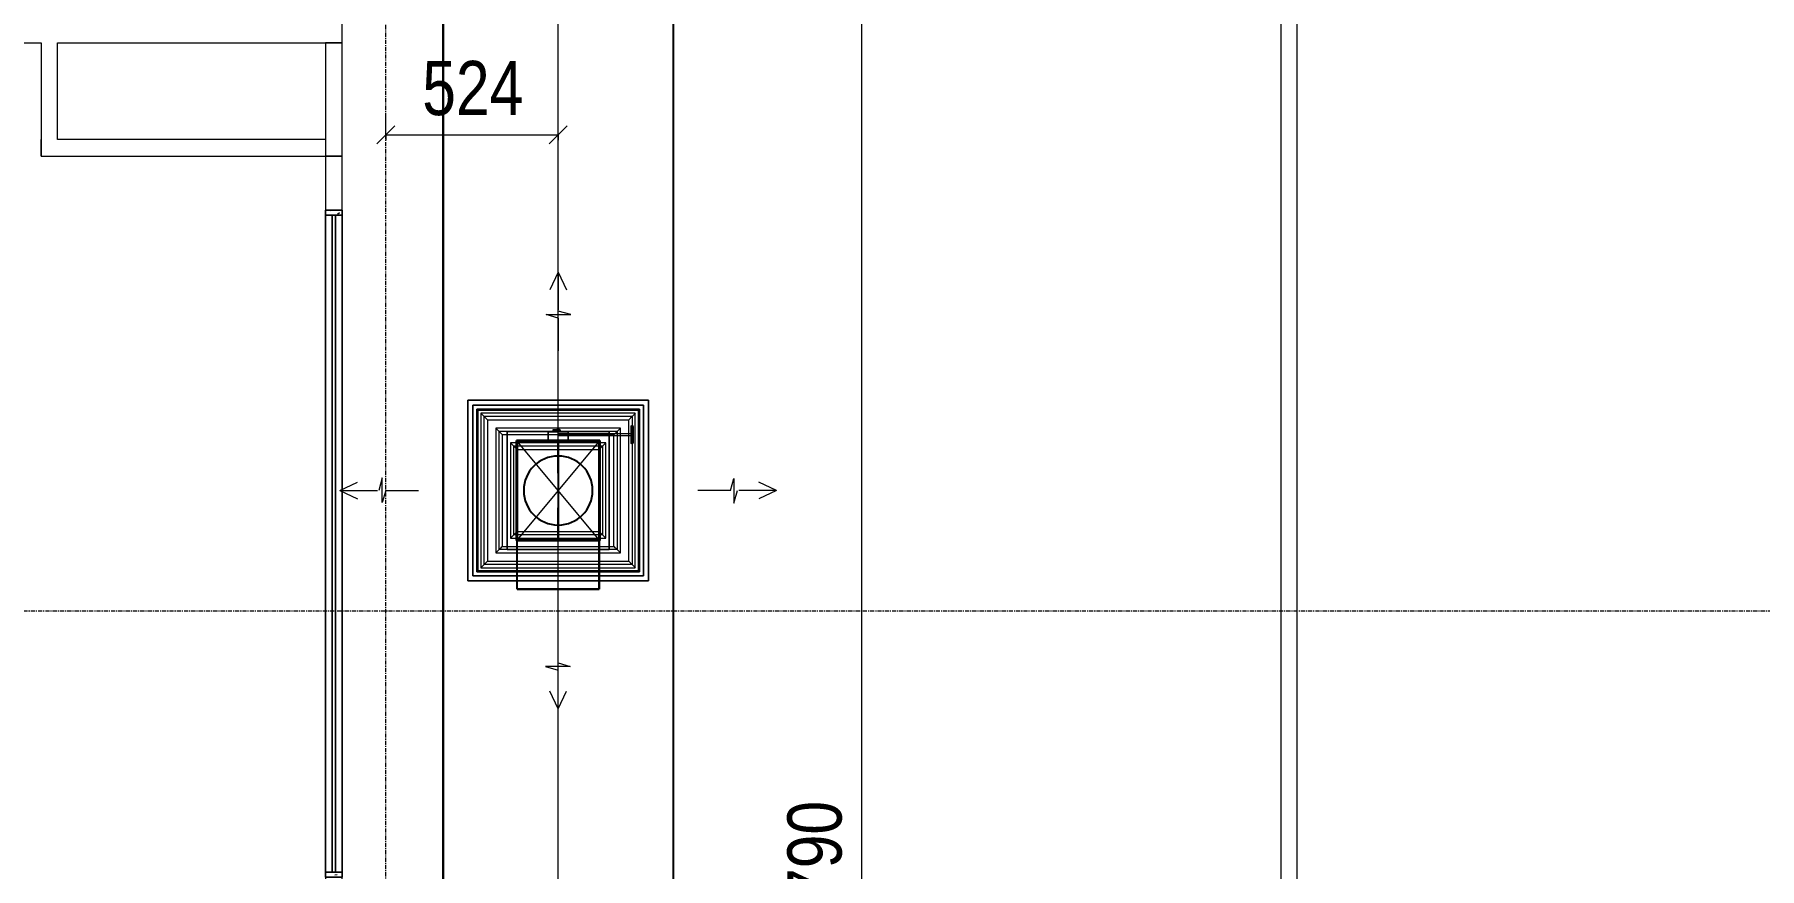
# Model space of a CAD drawing. Header units: millimetres. Extents: x -21807 to 22087, y 36760 to 60640.
# Drawn here: x 2131 to 7384, y 50653 to 53192 of the extents above; entities that cross this region are included whole.
import ezdxf

# ---------------------------------------------------------------- set-up
doc = ezdxf.new("R2010")
doc.units = ezdxf.units.MM
doc.linetypes.add('Grid Line', pattern=[22.225, 12.7, -3.175, 3.175, -3.175])
for name, color, linetype, lineweight in [('A-ANNO-DIMS', 7, 'Continuous', 9), ('A-ANNO-DIMS-110', 7, 'Continuous', 9), ('A-GENM', 7, 'Continuous', 5), ('A-WALL', 7, 'Continuous', 9), ('M-HVAC-CDFF', 7, 'Continuous', 5), ('M-HVAC-DUCT', 7, 'Continuous', 25), ('M-HVAC-DUCT-CNTR', 7, 'Continuous', 5), ('S-GRID', 7, 'Continuous', 9)]:
    doc.layers.add(name, color=color, linetype=linetype, lineweight=lineweight)
doc.layers.add('A-GLAZ', color=7, linetype='Continuous', lineweight=9, true_color=0x00007f)
doc.layers.add('M-HVAC-DUCT-ANNO', color=7, linetype='Continuous', lineweight=5, true_color=0x007f00)
doc.styles.add('Arial_3', font='arial.ttf', dxfattribs={"width": 0.8, "height": 165})
doc.dimstyles.new('AK_DIM_2_0_Arial_đỏ', dxfattribs={"dimscale": 304.8, "dimtxt": 168.342801, "dimasz": 0.180446, "dimexe": 0.180446, "dimexo": 0.180446, "dimgap": 0.036089, "dimtad": 1, "dimdec": 0, "dimzin": 0, "dimdsep": 46, "dimtxsty": 'Arial_3', "dimblk1": 'OBLIQUE', "dimblk2": 'OBLIQUE', "dimsah": 1, "dimcen": 0.09, "dimadec": 0, "dimazin": 0, "dimtfac": 1, "dimtdec": 4, "dimtix": 1, "dimtmove": 0, "dimatfit": 3, "dimfxl": 1, "dimtvp": 1, "dimtolj": 1, "dimtzin": 0, "dimarcsym": 2})

# ---------------------------------------------------------------- blocks, each defined once
blk = doc.blocks.new('AK_OViewTuongPanel - 2000x1200-V8-MẶT BẰNG HỆ THỐNG GIÓ CẤP AHU')
at = {"layer": 'A-GLAZ', "true_color": 0xaaaaaa}
h = blk.add_hatch(dxfattribs=at)
h.set_pattern_fill('FP_4', color=253, style=0, pattern_type=2)
h.set_pattern_definition([(127.5, (51641.94, -1242.8), (-107.6708, -3.52028), [7.376, -77.561, 7.376, -87.62, -90.805]), (127.5, (51641.94, -1242.8), (-107.6708, -3.52028), [-179.934, 7.376, -83.429]), (97.5, (51641.94, -1242.8), (-157.70153, 98.89488), [7.376, -38.445, 7.376, -69.179, -29.337]), (97.5, (51641.94, -1242.8), (-157.70153, 98.89488), [-122.377, 7.376, -21.961]), (57.5, (51641.94, -1311.53), (-0.31631, 174.01878), [7.376, -20.564, 7.376, -93.208, -131.318]), (57.5, (51641.94, -1311.53), (-0.31631, 174.01878), [-128.524, 7.376, -123.942]), (47.5, (51641.94, -1311.53), (-49.0445, 167.9829), [7.376, -6.594, 7.376, -58.562, -75.438]), (47.5, (51641.94, -1311.53), (-49.0445, 167.9829), [-79.908, 7.376, -68.062])])
h.paths.add_polyline_path([(1015, -25), (1015, 25), (1000, 25), (1000, -25)])
h.paths.add_polyline_path([(-1000, -25), (-1000, 25), (-1015, 25), (-1015, -25)])
at = {"layer": 'A-GLAZ', "color": 9, "lineweight": 13, "true_color": 0xaaaad4}
for p, q in [((-1015, 25), (-1015, -25)), ((-1000, 25), (-1015, 25)), ((-1015, -25), (-1015, 25)), ((-1015, 25), (1015, 25)), ((-1000, -25), (-1000, 25)), ((1000, 25), (-1000, 25)), ((-1000, 25), (-1000, -25)), ((1000, 5), (-1000, 5)), ((-1000, 5), (-1000, -5)), ((-1000, -5), (-1000, 5)), ((-1000, 5), (1000, 5)), ((1015, 25), (1000, 25)), ((1000, 25), (1000, -25)), ((1000, -25), (1000, 25)), ((1000, -5), (1000, 5)), ((1000, 5), (1000, -5)), ((1015, -25), (1015, 25)), ((1015, 25), (1015, -25)), ((-1015, -25), (-1000, -25)), ((1015, -25), (-1015, -25)), ((-1000, -5), (1000, -5)), ((1000, -5), (-1000, -5)), ((-1000, -25), (1000, -25)), ((1000, -25), (1015, -25))]:
    blk.add_line(p, q, dxfattribs=at)
blk = doc.blocks.new('AK-SGS-M3-A_rvt-1-MẶT BẰNG HỆ THỐNG GIÓ CẤP AHU')
at = {"layer": 'A-WALL', "color": 253, "lineweight": 13, "true_color": 0xaaaaaa}
for p, q in [((3067.8, 46051.9), (3067.8, 58116.9)), ((5976.4, 49826.9), (5976.4, 55591.9)), ((5976.4, 49826.9), (5976.4, 55591.9)), ((5926.4, 55541.9), (5926.4, 45066.9)), ((5926.4, 55541.9), (5926.4, 45066.9)), ((3067.8, 52656.9), (3067.8, 53464.4)), ((-3783.6, 53166.9), (2151.4, 53166.9)), ((2111.4, 53166.9), (2151.4, 53166.9)), ((2151.4, 53166.9), (2151.4, 52871.9)), ((2151.4, 53166.9), (2151.4, 52871.9)), ((2201.4, 53166.9), (3017.8, 53166.9)), ((2201.4, 53166.9), (3017.8, 53166.9)), ((2201.4, 52871.9), (2201.4, 53166.9)), ((2201.4, 52871.9), (2201.4, 53166.9)), ((3017.8, 53166.9), (3017.8, 52656.9)), ((3017.8, 53166.9), (3017.8, 49796.3)), ((3017.8, 53166.9), (3017.8, 52871.9)), ((3067.8, 53166.9), (3017.8, 53166.9)), ((3017.8, 53166.9), (3017.8, 52871.9)), ((3017.8, 53166.9), (3067.8, 53166.9)), ((3067.8, 52821.9), (3067.8, 53166.9)), ((3067.8, 52821.9), (3067.8, 53166.9)), ((2151.4, 52871.9), (2151.4, 52821.9)), ((2151.4, 52821.9), (2151.4, 52871.9)), ((3017.8, 52871.9), (2201.4, 52871.9)), ((3017.8, 52871.9), (2201.4, 52871.9)), ((2151.4, 52821.9), (3017.8, 52821.9)), ((2151.4, 52821.9), (3017.8, 52821.9)), ((3017.8, 52821.9), (3067.8, 52821.9)), ((3067.8, 52821.9), (3017.8, 52821.9)), ((3017.8, 52656.9), (3067.8, 52656.9)), ((3017.8, 50626.9), (3017.8, 52656.9)), ((3017.8, 52656.9), (3067.8, 52656.9)), ((3067.8, 52656.9), (3067.8, 50626.9))]:
    blk.add_line(p, q, dxfattribs=at)
at = {"layer": 'A-GLAZ', "color": 9, "lineweight": 13, "true_color": 0xaaaad4, "rotation": 269.9999999999999}
blk.add_blockref('AK_OViewTuongPanel - 2000x1200-V8-MẶT BẰNG HỆ THỐNG GIÓ CẤP AHU', (3042.8, 51641.9), dxfattribs=at)
blk = doc.blocks.new('01_DSC_SAD_Asli_1 ROD Connector_Horizontal_ - CẤP S2-2171356-MẶT BẰNG HỆ THỐNG GIÓ CẤP AHU')
at = {"layer": 'A-GENM', "color": 5, "true_color": 0x0000ff}
for p, q in [((0, 665), (-25.4, 610.6)), ((0, 665), (25.4, 610.6)), ((0, 665), (0, 550)), ((-36.1, 535.4), (38.7, 535.4)), ((0, 525), (-36.1, 535.4)), ((38.7, 535.4), (0, 546.4)), ((0, 525), (0, 425)), ((-665, 0), (-610.6, 25.4)), ((-535.4, 38.7), (-546.4, 0)), ((-535.4, -36.1), (-535.4, 38.7)), ((525, 0), (535.4, 36.1)), ((535.4, 36.1), (535.4, -38.7)), ((665, 0), (610.6, 25.4)), ((-665, 0), (-610.6, -25.4)), ((-665, 0), (-550, 0)), ((-525, 0), (-535.4, -36.1)), ((-525, 0), (-425, 0)), ((525, 0), (425, 0)), ((535.4, -38.7), (546.4, 0)), ((665, 0), (550, 0)), ((665, 0), (610.6, -25.4)), ((0, -525), (0, -425)), ((0, -525), (36.1, -535.4)), ((-38.7, -535.4), (0, -546.4)), ((36.1, -535.4), (-38.7, -535.4)), ((0, -665), (0, -550)), ((0, -665), (-25.4, -610.6)), ((0, -665), (25.4, -610.6))]:
    blk.add_line(p, q, dxfattribs=at)
at = {"layer": 'M-HVAC-CDFF', "color": 5, "true_color": 0x0000ff}
for p, q in [((275, 275), (-275, 275)), ((-275, 275), (-275, -275)), ((-275, -275), (-275, 275)), ((-275, 275), (275, 275)), ((275, -275), (275, 275)), ((275, 275), (275, -275)), ((260, 260), (-260, 260)), ((-260, 260), (-260, -260)), ((-260, -260), (-260, 260)), ((-260, 260), (260, 260)), ((248, 248), (-248, 248)), ((-248, 248), (-248, -248)), ((-248, -248), (-248, 248)), ((-248, 248), (248, 248)), ((-245, -245), (-245, 245)), ((-245, 245), (245, 245)), ((245, 245), (-245, 245)), ((-245, 245), (-245, -245)), ((-245, -245), (-245, 245)), ((-245, 245), (245, 245)), ((245, 245), (-245, 245)), ((-245, 245), (-245, -245)), ((-235, 235), (-235, -235)), ((235, 235), (-235, 235)), ((-225, -225), (-225, 225)), ((-225, -225), (-225, 225)), ((225, 225), (-225, 225)), ((225, 225), (-225, 225)), ((-215, 215), (-215, -215)), ((-215, 215), (215, 215)), ((215, -215), (215, 215)), ((225, 225), (225, -225)), ((225, 225), (225, -225)), ((235, -235), (235, 235)), ((245, 245), (245, -245)), ((245, -245), (245, 245)), ((245, 245), (245, -245)), ((245, -245), (245, 245)), ((248, -248), (248, 248)), ((248, 248), (248, -248)), ((260, -260), (260, 260)), ((260, 260), (260, -260)), ((-190, 190), (-190, -190)), ((190, 190), (-190, 190)), ((-180, -180), (-180, 180)), ((-180, -180), (-180, 180)), ((180, 180), (-180, 180)), ((180, 180), (-180, 180)), ((-170, 170), (-170, -170)), ((-170, 170), (170, 170)), ((170, -170), (170, 170)), ((180, 180), (180, -180)), ((180, 180), (180, -180)), ((190, -190), (190, 190)), ((-145, 145), (-145, -145)), ((145, 145), (-145, 145)), ((-135, -135), (-135, 135)), ((-135, -135), (-135, 135)), ((135, 135), (-135, 135)), ((135, 135), (-135, 135)), ((-125, 125), (-125, -125)), ((-125, 125), (125, 125)), ((125, -125), (125, 125)), ((135, 135), (135, -135)), ((135, 135), (135, -135)), ((145, -145), (145, 145)), ((-145, -145), (145, -145)), ((135, -135), (-135, -135)), ((135, -135), (-135, -135)), ((-125, -125), (125, -125)), ((-190, -190), (190, -190)), ((180, -180), (-180, -180)), ((180, -180), (-180, -180)), ((-170, -170), (170, -170)), ((-260, -260), (260, -260)), ((260, -260), (-260, -260)), ((-248, -248), (248, -248)), ((248, -248), (-248, -248)), ((245, -245), (-245, -245)), ((-245, -245), (245, -245)), ((245, -245), (-245, -245)), ((-245, -245), (245, -245)), ((-235, -235), (235, -235)), ((225, -225), (-225, -225)), ((225, -225), (-225, -225)), ((-215, -215), (215, -215)), ((-275, -275), (275, -275)), ((275, -275), (-275, -275))]:
    blk.add_line(p, q, dxfattribs=at)
for points in [[(-225, 225), (-226.2, 226.2), (-229.1, 229.1), (-232.9, 232.9), (-235, 235)], [(-225, 225), (-222.7, 222.7), (-218.7, 218.7), (-216, 216), (-215, 215)], [(215, 215), (216, 216), (218.7, 218.7), (222.7, 222.7), (225, 225)], [(235, 235), (232.9, 232.9), (229.1, 229.1), (226.2, 226.2), (225, 225)], [(-180, 180), (-181.2, 181.2), (-184.1, 184.1), (-187.9, 187.9), (-190, 190)], [(-180, 180), (-177.7, 177.7), (-173.7, 173.7), (-171, 171), (-170, 170)], [(170, 170), (171, 171), (173.7, 173.7), (177.7, 177.7), (180, 180)], [(190, 190), (187.9, 187.9), (184.1, 184.1), (181.2, 181.2), (180, 180)], [(-135, 135), (-136.2, 136.2), (-139.1, 139.1), (-142.9, 142.9), (-145, 145)], [(-135, 135), (-132.7, 132.7), (-128.7, 128.7), (-126, 126), (-125, 125)], [(125, 125), (126, 126), (128.7, 128.7), (132.7, 132.7), (135, 135)], [(145, 145), (142.9, 142.9), (139.1, 139.1), (136.2, 136.2), (135, 135)], [(-135, -135), (-136.2, -136.2), (-139.1, -139.1), (-142.9, -142.9), (-145, -145)], [(-135, -135), (-132.7, -132.7), (-128.7, -128.7), (-126, -126), (-125, -125)], [(135, -135), (132.7, -132.7), (128.7, -128.7), (126, -126), (125, -125)], [(135, -135), (136.2, -136.2), (139.1, -139.1), (142.9, -142.9), (145, -145)], [(-180, -180), (-181.2, -181.2), (-184.1, -184.1), (-187.9, -187.9), (-190, -190)], [(-180, -180), (-177.7, -177.7), (-173.7, -173.7), (-171, -171), (-170, -170)], [(180, -180), (177.7, -177.7), (173.7, -173.7), (171, -171), (170, -170)], [(180, -180), (181.2, -181.2), (184.1, -184.1), (187.9, -187.9), (190, -190)], [(-225, -225), (-226.2, -226.2), (-229.1, -229.1), (-232.9, -232.9), (-235, -235)], [(-225, -225), (-222.7, -222.7), (-218.7, -218.7), (-216, -216), (-215, -215)], [(225, -225), (222.7, -222.7), (218.7, -218.7), (216, -216), (215, -215)], [(225, -225), (226.2, -226.2), (229.1, -229.1), (232.9, -232.9), (235, -235)]]:
    blk.add_open_spline(points, degree=3, dxfattribs=at)
blk = doc.blocks.new('ConThu_VuongTron_NepC1 - Standard-2376260-MẶT BẰNG HỆ THỐNG GIÓ CẤP AHU')
at = {"layer": 'M-HVAC-DUCT', "color": 5, "true_color": 0x0000ff}
for p, q in [((3600.9, 48953.9), (3600.9, 48653.9)), ((3850.9, 48953.9), (3600.9, 48953.9)), ((3600.9, 48653.9), (3600.9, 48953.9)), ((3600.9, 48953.9), (3850.9, 48953.9)), ((3850.9, 48953.9), (3600.9, 48953.9)), ((3600.9, 48953.9), (3600.9, 48653.9)), ((3725.9, 48953.9), (3725.9, 48803.9)), ((3725.9, 48856.4), (3725.9, 48953.9)), ((3850.9, 48653.9), (3850.9, 48953.9)), ((3850.9, 48953.9), (3850.9, 48653.9)), ((3850.9, 48653.9), (3850.9, 48953.9)), ((3725.9, 48803.9), (3725.9, 48653.9)), ((3725.9, 48653.9), (3725.9, 48751.4)), ((3600.9, 48653.9), (3850.9, 48653.9)), ((3850.9, 48653.9), (3600.9, 48653.9)), ((3600.9, 48653.9), (3850.9, 48653.9))]:
    blk.add_line(p, q, dxfattribs=at)
for start, end in [(90, 180), (90, 180), (90, 180), (0, 90), (0, 90), (0, 90), (180, 270), (180, 270), (180, 270), (270, 0), (270, 0), (270, 360)]:
    blk.add_arc((3725.9, 48803.9), 105, start, end, dxfattribs=at)
blk = doc.blocks.new('ChanRe_ChuNhat_NepC1 - Standard-2376243-MẶT BẰNG HỆ THỐNG GIÓ CẤP AHU')
at = {"layer": 'M-HVAC-DUCT', "color": 5, "true_color": 0x0000ff}
for p, q in [((-18080.6, 50352.4), (-18080.6, 50656.4)), ((-18080.6, 50656.4), (-17826.6, 50656.4)), ((-17826.6, 50656.4), (-18080.6, 50656.4)), ((-18080.6, 50656.4), (-18080.6, 50352.4)), ((-18080.6, 50352.4), (-18080.6, 50656.4)), ((-18080.6, 50656.4), (-17826.6, 50656.4)), ((-17826.6, 50656.4), (-18080.6, 50656.4)), ((-18080.6, 50656.4), (-18080.6, 50352.4)), ((-18078.6, 50354.4), (-18078.6, 50654.4)), ((-18078.6, 50654.4), (-17828.6, 50654.4)), ((-18078.6, 50654.4), (-17828.6, 50654.4)), ((-18078.6, 50204.4), (-18078.6, 50654.4)), ((-17828.6, 50654.4), (-18078.6, 50654.4)), ((-18078.6, 50654.4), (-18078.6, 50354.4)), ((-18078.6, 50354.4), (-18078.6, 50654.4)), ((-18078.6, 50654.4), (-17828.6, 50654.4)), ((-17828.6, 50654.4), (-18078.6, 50654.4)), ((-18078.6, 50654.4), (-18078.6, 50354.4)), ((-18078.6, 50354.4), (-18078.6, 50654.4)), ((-18078.6, 50654.4), (-17828.6, 50654.4)), ((-17828.6, 50654.4), (-17828.6, 50354.4)), ((-17828.6, 50654.4), (-17828.6, 50204.4)), ((-17828.6, 50354.4), (-17828.6, 50654.4)), ((-17828.6, 50654.4), (-17828.6, 50354.4)), ((-17828.6, 50354.4), (-17828.6, 50654.4)), ((-17828.6, 50654.4), (-17828.6, 50354.4)), ((-17826.6, 50656.4), (-17826.6, 50352.4)), ((-17826.6, 50352.4), (-17826.6, 50656.4)), ((-17826.6, 50656.4), (-17826.6, 50352.4)), ((-17826.6, 50352.4), (-17826.6, 50656.4)), ((-17826.6, 50352.4), (-18080.6, 50352.4)), ((-18080.6, 50352.4), (-17826.6, 50352.4)), ((-17826.6, 50352.4), (-18080.6, 50352.4)), ((-18080.6, 50352.4), (-17826.6, 50352.4)), ((-17828.6, 50354.4), (-18078.6, 50354.4)), ((-18078.6, 50204.4), (-18078.6, 50354.4)), ((-18078.6, 50354.4), (-17828.6, 50354.4)), ((-17828.6, 50354.4), (-18078.6, 50354.4)), ((-18078.6, 50354.4), (-17828.6, 50354.4)), ((-17828.6, 50354.4), (-18078.6, 50354.4)), ((-17828.6, 50204.4), (-17828.6, 50354.4)), ((-17828.6, 50204.4), (-18078.6, 50204.4)), ((-18078.6, 50204.4), (-17828.6, 50204.4))]:
    blk.add_line(p, q, dxfattribs=at)
blk = doc.blocks.new('VanGio_ChuNhat_TrucVit - VCD-2432309-MẶT BẰNG HỆ THỐNG GIÓ CẤP AHU')
at = {"layer": 'M-HVAC-DUCT', "color": 5, "lineweight": 5, "true_color": 0x0000ff}
for p, q in [((3722.9, 54993.9), (3722.9, 54983.9)), ((3725.9, 54993.9), (3722.9, 54993.9)), ((3728.9, 54993.9), (3725.9, 54993.9)), ((3728.9, 54983.9), (3728.9, 54993.9)), ((3951.9, 54998), (3949.9, 54998)), ((3949.9, 54998), (3949.9, 54973.9)), ((3951.9, 54973.9), (3951.9, 54998)), ((3570.9, 54623.9), (3570.9, 54983.9)), ((3570.9, 54983.9), (3880.9, 54983.9)), ((3880.9, 54983.9), (3570.9, 54983.9)), ((3570.9, 54983.9), (3570.9, 54623.9)), ((3880.9, 54983.9), (3570.9, 54983.9)), ((3570.9, 54983.9), (3570.9, 54623.9)), ((3570.9, 54623.9), (3570.9, 54983.9)), ((3570.9, 54983.9), (3880.9, 54983.9)), ((3851.9, 54954.9), (3599.9, 54954.9)), ((3599.9, 54954.9), (3599.9, 54652.9)), ((3599.9, 54652.9), (3599.9, 54954.9)), ((3599.9, 54954.9), (3851.9, 54954.9)), ((3600.9, 54653.9), (3600.9, 54953.9)), ((3600.9, 54953.9), (3850.9, 54953.9)), ((3850.9, 54953.9), (3600.9, 54953.9)), ((3600.9, 54953.9), (3600.9, 54653.9)), ((3850.9, 54953.9), (3600.9, 54953.9)), ((3600.9, 54953.9), (3600.9, 54653.9)), ((3600.9, 54653.9), (3600.9, 54953.9)), ((3600.9, 54953.9), (3850.9, 54953.9)), ((3600.9, 54653.9), (3600.9, 54953.9)), ((3600.9, 54953.9), (3850.9, 54953.9)), ((3850.9, 54953.9), (3600.9, 54953.9)), ((3600.9, 54953.9), (3600.9, 54653.9)), ((3695.9, 54954.9), (3695.9, 54983.9)), ((3695.9, 54983.9), (3695.9, 54954.9)), ((3695.9, 54983.9), (3755.9, 54983.9)), ((3695.9, 54983.9), (3755.9, 54983.9)), ((3695.9, 54955.9), (3695.9, 54982.9)), ((3695.9, 54982.9), (3695.9, 54955.9)), ((3695.9, 54982.9), (3755.9, 54982.9)), ((3695.9, 54982.9), (3755.9, 54982.9)), ((3755.9, 54955.9), (3695.9, 54955.9)), ((3695.9, 54955.9), (3755.9, 54955.9)), ((3755.9, 54954.9), (3695.9, 54954.9)), ((3695.9, 54954.9), (3755.9, 54954.9)), ((3710.1, 54988.9), (3710.1, 54983.9)), ((3731.7, 54988.9), (3710.1, 54988.9)), ((3710.1, 54983.9), (3731.7, 54983.9)), ((3712.5, 54988.9), (3712.5, 54983.9)), ((3713.5, 54988.9), (3713.5, 54983.9)), ((3716.4, 54988.9), (3716.4, 54983.9)), ((3716.4, 54988.9), (3731.7, 54988.9)), ((3731.7, 54983.9), (3716.4, 54983.9)), ((3722.9, 54983.9), (3725.9, 54983.9)), ((3725.9, 54983.9), (3728.9, 54983.9)), ((3950.9, 54976.9), (3725.9, 54976.9)), ((3725.9, 54976.9), (3725.9, 54973.9)), ((3725.9, 54973.9), (3725.9, 54970.9)), ((3725.9, 54970.9), (3950.9, 54970.9)), ((3729.8, 54988.9), (3729.8, 54983.9)), ((3729.8, 54988.9), (3729.8, 54983.9)), ((3730.4, 54983.9), (3730.4, 54988.9)), ((3730.4, 54988.9), (3730.4, 54983.9)), ((3731.7, 54983.9), (3731.7, 54988.9)), ((3731.7, 54988.9), (3731.7, 54983.9)), ((3731.7, 54988.9), (3731.7, 54983.9)), ((3731.7, 54988.9), (3731.7, 54983.9)), ((3755.9, 54954.9), (3755.9, 54983.9)), ((3755.9, 54983.9), (3755.9, 54954.9)), ((3755.9, 54955.9), (3755.9, 54982.9)), ((3755.9, 54982.9), (3755.9, 54955.9)), ((3850.9, 54953.9), (3850.9, 54653.9)), ((3850.9, 54653.9), (3850.9, 54953.9)), ((3850.9, 54653.9), (3850.9, 54953.9)), ((3850.9, 54953.9), (3850.9, 54653.9)), ((3850.9, 54953.9), (3850.9, 54653.9)), ((3850.9, 54653.9), (3850.9, 54953.9)), ((3851.9, 54652.9), (3851.9, 54954.9)), ((3851.9, 54954.9), (3851.9, 54652.9)), ((3880.9, 54983.9), (3880.9, 54623.9)), ((3880.9, 54623.9), (3880.9, 54983.9)), ((3880.9, 54623.9), (3880.9, 54983.9)), ((3880.9, 54983.9), (3880.9, 54623.9)), ((3949.9, 54973.9), (3949.9, 54949.9)), ((3949.9, 54949.9), (3951.9, 54949.9)), ((3950.9, 54973.9), (3950.9, 54976.9)), ((3950.9, 54970.9), (3950.9, 54973.9)), ((3951.9, 54949.9), (3951.9, 54973.9)), ((3599.9, 54652.9), (3851.9, 54652.9)), ((3851.9, 54652.9), (3599.9, 54652.9)), ((3850.9, 54653.9), (3600.9, 54653.9)), ((3600.9, 54653.9), (3850.9, 54653.9)), ((3600.9, 54653.9), (3850.9, 54653.9)), ((3850.9, 54653.9), (3600.9, 54653.9)), ((3850.9, 54653.9), (3600.9, 54653.9)), ((3600.9, 54653.9), (3850.9, 54653.9)), ((3880.9, 54623.9), (3570.9, 54623.9)), ((3570.9, 54623.9), (3880.9, 54623.9)), ((3570.9, 54623.9), (3880.9, 54623.9)), ((3880.9, 54623.9), (3570.9, 54623.9))]:
    blk.add_line(p, q, dxfattribs=at)
at = {"layer": 'M-HVAC-DUCT', "color": 5, "lineweight": 5, "true_color": 0x0000ff, "flags": 128}
for points in [[(3947.9, 54998.9), (3947.9, 54999.1), (3947.9, 54999.2), (3947.9, 54999.3), (3947.9, 54999.4), (3947.9, 54999.5), (3948, 54999.7), (3948, 54999.8), (3948, 54999.9), (3948.1, 55000), (3948.1, 55000.1), (3948.2, 55000.2), (3948.2, 55000.3), (3948.3, 55000.4), (3948.3, 55000.5), (3948.4, 55000.6), (3948.5, 55000.7), (3948.5, 55000.8), (3948.6, 55000.9), (3948.7, 55001), (3948.8, 55001.1), (3948.9, 55001.2), (3949, 55001.2), (3949, 55001.3), (3949.1, 55001.4), (3949.2, 55001.5), (3949.3, 55001.5), (3949.5, 55001.6), (3949.6, 55001.6), (3949.7, 55001.7), (3949.8, 55001.7), (3949.9, 55001.8), (3950, 55001.8), (3950.1, 55001.8), (3950.2, 55001.9), (3950.4, 55001.9), (3950.5, 55001.9), (3950.6, 55001.9), (3950.7, 55001.9), (3950.8, 55001.9), (3950.9, 55001.9)], [(3950.9, 54995.9), (3950.7, 54995.9), (3950.6, 54995.9), (3950.5, 54996), (3950.4, 54996), (3950.3, 54996), (3950.2, 54996), (3950, 54996.1), (3949.9, 54996.1), (3949.8, 54996.1), (3949.7, 54996.2), (3949.6, 54996.2), (3949.5, 54996.3), (3949.4, 54996.3), (3949.3, 54996.4), (3949.2, 54996.5), (3949.1, 54996.5), (3949, 54996.6), (3948.9, 54996.7), (3948.8, 54996.8), (3948.7, 54996.8), (3948.6, 54996.9), (3948.6, 54997), (3948.5, 54997.1), (3948.4, 54997.2), (3948.3, 54997.3), (3948.3, 54997.4), (3948.2, 54997.5), (3948.2, 54997.6), (3948.1, 54997.7), (3948.1, 54997.9), (3948, 54998), (3948, 54998.1), (3948, 54998.2), (3947.9, 54998.3), (3947.9, 54998.4), (3947.9, 54998.5), (3947.9, 54998.7), (3947.9, 54998.8), (3947.9, 54998.9), (3947.9, 54998.9)], [(3947.9, 54973.9), (3947.9, 54974.9), (3947.9, 54975.9), (3947.9, 54976.9), (3947.9, 54977.9), (3947.9, 54978.9), (3947.9, 54979.9), (3947.9, 54980.8), (3947.9, 54981.8), (3947.9, 54982.7), (3947.9, 54983.7), (3947.9, 54984.6), (3947.9, 54985.5), (3947.9, 54986.4), (3947.9, 54987.2), (3947.9, 54988.1), (3947.9, 54988.9), (3947.9, 54989.7), (3947.9, 54990.4), (3947.9, 54991.2), (3947.9, 54991.9), (3947.9, 54992.6), (3947.9, 54993.2), (3947.9, 54993.8), (3947.9, 54994.4), (3947.9, 54995), (3947.9, 54995.5), (3947.9, 54996), (3947.9, 54996.4), (3947.9, 54996.9), (3947.9, 54997.2), (3947.9, 54997.6), (3947.9, 54997.9), (3947.9, 54998.2), (3947.9, 54998.4), (3947.9, 54998.6), (3947.9, 54998.7), (3947.9, 54998.8), (3947.9, 54998.9), (3947.9, 54998.9)], [(3947.9, 54998.9), (3947.9, 54998.9), (3947.9, 54998.9), (3947.9, 54998.8), (3947.9, 54998.6), (3947.9, 54998.4), (3947.9, 54998.2), (3947.9, 54998), (3947.9, 54997.7), (3947.9, 54997.3), (3947.9, 54997), (3947.9, 54996.6), (3947.9, 54996.1), (3947.9, 54995.6), (3947.9, 54995.1), (3947.9, 54994.6), (3947.9, 54994), (3947.9, 54993.4), (3947.9, 54992.7), (3947.9, 54992.1), (3947.9, 54991.4), (3947.9, 54990.6), (3947.9, 54989.9), (3947.9, 54989.1), (3947.9, 54988.3), (3947.9, 54987.4), (3947.9, 54986.6), (3947.9, 54985.7), (3947.9, 54984.8), (3947.9, 54983.9), (3947.9, 54983), (3947.9, 54982.1), (3947.9, 54981.1), (3947.9, 54980.1), (3947.9, 54979.2), (3947.9, 54978.2), (3947.9, 54977.2), (3947.9, 54976.2), (3947.9, 54975.2), (3947.9, 54974.2), (3947.9, 54973.9)], [(3950.9, 55001.9), (3951, 55001.9), (3951.1, 55001.9), (3951.2, 55001.9), (3951.3, 55001.9), (3951.5, 55001.9), (3951.6, 55001.9), (3951.7, 55001.8), (3951.8, 55001.8), (3951.9, 55001.7), (3952, 55001.7), (3952.1, 55001.7), (3952.3, 55001.6), (3952.4, 55001.5), (3952.5, 55001.5), (3952.6, 55001.4), (3952.7, 55001.3), (3952.8, 55001.3), (3952.8, 55001.2), (3952.9, 55001.1), (3953, 55001), (3953.1, 55000.9), (3953.2, 55000.8), (3953.3, 55000.8), (3953.3, 55000.7), (3953.4, 55000.6), (3953.5, 55000.5), (3953.5, 55000.4), (3953.6, 55000.2), (3953.6, 55000.1), (3953.7, 55000), (3953.7, 54999.9), (3953.7, 54999.8), (3953.8, 54999.7), (3953.8, 54999.6), (3953.8, 54999.4), (3953.8, 54999.3), (3953.9, 54999.2), (3953.9, 54999.1), (3953.9, 54999), (3953.9, 54998.9)], [(3953.9, 54998.9), (3953.9, 54998.8), (3953.9, 54998.7), (3953.8, 54998.6), (3953.8, 54998.5), (3953.8, 54998.3), (3953.8, 54998.2), (3953.7, 54998.1), (3953.7, 54998), (3953.7, 54997.9), (3953.6, 54997.8), (3953.6, 54997.7), (3953.5, 54997.6), (3953.5, 54997.4), (3953.4, 54997.3), (3953.3, 54997.2), (3953.3, 54997.1), (3953.2, 54997.1), (3953.1, 54997), (3953, 54996.9), (3953, 54996.8), (3952.9, 54996.7), (3952.8, 54996.6), (3952.7, 54996.6), (3952.6, 54996.5), (3952.5, 54996.4), (3952.4, 54996.4), (3952.3, 54996.3), (3952.2, 54996.2), (3952.1, 54996.2), (3952, 54996.1), (3951.8, 54996.1), (3951.7, 54996.1), (3951.6, 54996), (3951.5, 54996), (3951.4, 54996), (3951.3, 54996), (3951.1, 54995.9), (3951, 54995.9), (3950.9, 54995.9), (3950.9, 54995.9)], [(3953.9, 54973.9), (3953.9, 54974.9), (3953.9, 54975.9), (3953.9, 54976.9), (3953.9, 54977.9), (3953.9, 54978.9), (3953.9, 54979.9), (3953.9, 54980.8), (3953.9, 54981.8), (3953.9, 54982.7), (3953.9, 54983.7), (3953.9, 54984.6), (3953.9, 54985.5), (3953.9, 54986.4), (3953.9, 54987.2), (3953.9, 54988.1), (3953.9, 54988.9), (3953.9, 54989.7), (3953.9, 54990.4), (3953.9, 54991.2), (3953.9, 54991.9), (3953.9, 54992.6), (3953.9, 54993.2), (3953.9, 54993.8), (3953.9, 54994.4), (3953.9, 54995), (3953.9, 54995.5), (3953.9, 54996), (3953.9, 54996.4), (3953.9, 54996.9), (3953.9, 54997.2), (3953.9, 54997.6), (3953.9, 54997.9), (3953.9, 54998.2), (3953.9, 54998.4), (3953.9, 54998.6), (3953.9, 54998.7), (3953.9, 54998.8), (3953.9, 54998.9), (3953.9, 54998.9)], [(3953.9, 54998.9), (3953.9, 54998.9), (3953.9, 54998.9), (3953.9, 54998.8), (3953.9, 54998.6), (3953.9, 54998.4), (3953.9, 54998.2), (3953.9, 54998), (3953.9, 54997.7), (3953.9, 54997.3), (3953.9, 54997), (3953.9, 54996.6), (3953.9, 54996.1), (3953.9, 54995.6), (3953.9, 54995.1), (3953.9, 54994.6), (3953.9, 54994), (3953.9, 54993.4), (3953.9, 54992.7), (3953.9, 54992.1), (3953.9, 54991.4), (3953.9, 54990.6), (3953.9, 54989.9), (3953.9, 54989.1), (3953.9, 54988.3), (3953.9, 54987.4), (3953.9, 54986.6), (3953.9, 54985.7), (3953.9, 54984.8), (3953.9, 54983.9), (3953.9, 54983), (3953.9, 54982.1), (3953.9, 54981.1), (3953.9, 54980.1), (3953.9, 54979.2), (3953.9, 54978.2), (3953.9, 54977.2), (3953.9, 54976.2), (3953.9, 54975.2), (3953.9, 54974.2), (3953.9, 54973.9)], [(3947.9, 54973.9), (3947.9, 54972.9), (3947.9, 54971.9), (3947.9, 54970.9), (3947.9, 54970), (3947.9, 54969), (3947.9, 54968), (3947.9, 54967), (3947.9, 54966.1), (3947.9, 54965.1), (3947.9, 54964.2), (3947.9, 54963.3), (3947.9, 54962.4), (3947.9, 54961.5), (3947.9, 54960.7), (3947.9, 54959.8), (3947.9, 54959), (3947.9, 54958.2), (3947.9, 54957.5), (3947.9, 54956.7), (3947.9, 54956), (3947.9, 54955.3), (3947.9, 54954.7), (3947.9, 54954), (3947.9, 54953.5), (3947.9, 54952.9), (3947.9, 54952.4), (3947.9, 54951.9), (3947.9, 54951.4), (3947.9, 54951), (3947.9, 54950.6), (3947.9, 54950.3), (3947.9, 54950), (3947.9, 54949.7), (3947.9, 54949.5), (3947.9, 54949.3), (3947.9, 54949.2), (3947.9, 54949), (3947.9, 54949), (3947.9, 54948.9)], [(3947.9, 54948.9), (3947.9, 54949), (3947.9, 54949), (3947.9, 54949.1), (3947.9, 54949.3), (3947.9, 54949.4), (3947.9, 54949.7), (3947.9, 54949.9), (3947.9, 54950.2), (3947.9, 54950.5), (3947.9, 54950.9), (3947.9, 54951.3), (3947.9, 54951.8), (3947.9, 54952.2), (3947.9, 54952.8), (3947.9, 54953.3), (3947.9, 54953.9), (3947.9, 54954.5), (3947.9, 54955.1), (3947.9, 54955.8), (3947.9, 54956.5), (3947.9, 54957.3), (3947.9, 54958), (3947.9, 54958.8), (3947.9, 54959.6), (3947.9, 54960.4), (3947.9, 54961.3), (3947.9, 54962.2), (3947.9, 54963), (3947.9, 54964), (3947.9, 54964.9), (3947.9, 54965.8), (3947.9, 54966.8), (3947.9, 54967.7), (3947.9, 54968.7), (3947.9, 54969.7), (3947.9, 54970.7), (3947.9, 54971.7), (3947.9, 54972.7), (3947.9, 54973.7), (3947.9, 54973.9)], [(3947.9, 54948.9), (3947.9, 54949.1), (3947.9, 54949.2), (3947.9, 54949.3), (3947.9, 54949.4), (3947.9, 54949.5), (3948, 54949.7), (3948, 54949.8), (3948, 54949.9), (3948.1, 54950), (3948.1, 54950.1), (3948.2, 54950.2), (3948.2, 54950.3), (3948.3, 54950.4), (3948.3, 54950.5), (3948.4, 54950.6), (3948.5, 54950.7), (3948.5, 54950.8), (3948.6, 54950.9), (3948.7, 54951), (3948.8, 54951.1), (3948.9, 54951.2), (3949, 54951.2), (3949, 54951.3), (3949.1, 54951.4), (3949.2, 54951.5), (3949.3, 54951.5), (3949.5, 54951.6), (3949.6, 54951.6), (3949.7, 54951.7), (3949.8, 54951.7), (3949.9, 54951.8), (3950, 54951.8), (3950.1, 54951.8), (3950.2, 54951.9), (3950.4, 54951.9), (3950.5, 54951.9), (3950.6, 54951.9), (3950.7, 54951.9), (3950.8, 54951.9), (3950.9, 54951.9)], [(3950.9, 54945.9), (3950.7, 54945.9), (3950.6, 54945.9), (3950.5, 54946), (3950.4, 54946), (3950.3, 54946), (3950.2, 54946), (3950, 54946.1), (3949.9, 54946.1), (3949.8, 54946.1), (3949.7, 54946.2), (3949.6, 54946.2), (3949.5, 54946.3), (3949.4, 54946.3), (3949.3, 54946.4), (3949.2, 54946.5), (3949.1, 54946.5), (3949, 54946.6), (3948.9, 54946.7), (3948.8, 54946.8), (3948.7, 54946.8), (3948.6, 54946.9), (3948.6, 54947), (3948.5, 54947.1), (3948.4, 54947.2), (3948.3, 54947.3), (3948.3, 54947.4), (3948.2, 54947.5), (3948.2, 54947.6), (3948.1, 54947.7), (3948.1, 54947.9), (3948, 54948), (3948, 54948.1), (3948, 54948.2), (3947.9, 54948.3), (3947.9, 54948.4), (3947.9, 54948.5), (3947.9, 54948.7), (3947.9, 54948.8), (3947.9, 54948.9), (3947.9, 54948.9)], [(3950.9, 54951.9), (3951, 54951.9), (3951.1, 54951.9), (3951.2, 54951.9), (3951.3, 54951.9), (3951.5, 54951.9), (3951.6, 54951.9), (3951.7, 54951.8), (3951.8, 54951.8), (3951.9, 54951.7), (3952, 54951.7), (3952.1, 54951.7), (3952.3, 54951.6), (3952.4, 54951.5), (3952.5, 54951.5), (3952.6, 54951.4), (3952.7, 54951.3), (3952.8, 54951.3), (3952.8, 54951.2), (3952.9, 54951.1), (3953, 54951), (3953.1, 54950.9), (3953.2, 54950.8), (3953.3, 54950.8), (3953.3, 54950.7), (3953.4, 54950.6), (3953.5, 54950.5), (3953.5, 54950.4), (3953.6, 54950.2), (3953.6, 54950.1), (3953.7, 54950), (3953.7, 54949.9), (3953.7, 54949.8), (3953.8, 54949.7), (3953.8, 54949.6), (3953.8, 54949.4), (3953.8, 54949.3), (3953.9, 54949.2), (3953.9, 54949.1), (3953.9, 54949), (3953.9, 54948.9)], [(3953.9, 54948.9), (3953.9, 54948.8), (3953.9, 54948.7), (3953.8, 54948.6), (3953.8, 54948.5), (3953.8, 54948.3), (3953.8, 54948.2), (3953.7, 54948.1), (3953.7, 54948), (3953.7, 54947.9), (3953.6, 54947.8), (3953.6, 54947.7), (3953.5, 54947.6), (3953.5, 54947.4), (3953.4, 54947.3), (3953.3, 54947.2), (3953.3, 54947.1), (3953.2, 54947.1), (3953.1, 54947), (3953, 54946.9), (3953, 54946.8), (3952.9, 54946.7), (3952.8, 54946.6), (3952.7, 54946.6), (3952.6, 54946.5), (3952.5, 54946.4), (3952.4, 54946.4), (3952.3, 54946.3), (3952.2, 54946.2), (3952.1, 54946.2), (3952, 54946.1), (3951.8, 54946.1), (3951.7, 54946.1), (3951.6, 54946), (3951.5, 54946), (3951.4, 54946), (3951.3, 54946), (3951.1, 54945.9), (3951, 54945.9), (3950.9, 54945.9), (3950.9, 54945.9)], [(3953.9, 54973.9), (3953.9, 54972.9), (3953.9, 54971.9), (3953.9, 54970.9), (3953.9, 54970), (3953.9, 54969), (3953.9, 54968), (3953.9, 54967), (3953.9, 54966.1), (3953.9, 54965.1), (3953.9, 54964.2), (3953.9, 54963.3), (3953.9, 54962.4), (3953.9, 54961.5), (3953.9, 54960.7), (3953.9, 54959.8), (3953.9, 54959), (3953.9, 54958.2), (3953.9, 54957.5), (3953.9, 54956.7), (3953.9, 54956), (3953.9, 54955.3), (3953.9, 54954.7), (3953.9, 54954), (3953.9, 54953.5), (3953.9, 54952.9), (3953.9, 54952.4), (3953.9, 54951.9), (3953.9, 54951.4), (3953.9, 54951), (3953.9, 54950.6), (3953.9, 54950.3), (3953.9, 54950), (3953.9, 54949.7), (3953.9, 54949.5), (3953.9, 54949.3), (3953.9, 54949.2), (3953.9, 54949), (3953.9, 54949), (3953.9, 54948.9)], [(3953.9, 54948.9), (3953.9, 54949), (3953.9, 54949), (3953.9, 54949.1), (3953.9, 54949.3), (3953.9, 54949.4), (3953.9, 54949.7), (3953.9, 54949.9), (3953.9, 54950.2), (3953.9, 54950.5), (3953.9, 54950.9), (3953.9, 54951.3), (3953.9, 54951.8), (3953.9, 54952.2), (3953.9, 54952.8), (3953.9, 54953.3), (3953.9, 54953.9), (3953.9, 54954.5), (3953.9, 54955.1), (3953.9, 54955.8), (3953.9, 54956.5), (3953.9, 54957.3), (3953.9, 54958), (3953.9, 54958.8), (3953.9, 54959.6), (3953.9, 54960.4), (3953.9, 54961.3), (3953.9, 54962.2), (3953.9, 54963), (3953.9, 54964), (3953.9, 54964.9), (3953.9, 54965.8), (3953.9, 54966.8), (3953.9, 54967.7), (3953.9, 54968.7), (3953.9, 54969.7), (3953.9, 54970.7), (3953.9, 54971.7), (3953.9, 54972.7), (3953.9, 54973.7), (3953.9, 54973.9)]]:
    blk.add_lwpolyline(points, dxfattribs=at)
at = {"layer": 'M-HVAC-DUCT', "color": 5, "lineweight": 5, "true_color": 0x0000ff}
for points, knots in [([(3730.4, 54988.9), (3725.6, 54988.9), (3719.7, 54988.9), (3715.4, 54988.9), (3712.7, 54988.9), (3712.3, 54988.9), (3713.5, 54988.9), (3717, 54988.9), (3722.5, 54988.9), (3729.8, 54988.9)], [-0.1473452, -0.1473452, -0.1473452, -0.1473452, -0.1280571, -0.1075394, -0.0858016, -0.0651415, -0.0439629, -0.0234717, 0, 0, 0, 0]), ([(3729.8, 54983.9), (3722.5, 54983.9), (3717, 54983.9), (3713.5, 54983.9), (3712.3, 54983.9), (3712.7, 54983.9), (3715.4, 54983.9), (3719.7, 54983.9), (3725.6, 54983.9), (3730.4, 54983.9)], [0, 0, 0, 0, 0.0234717, 0.0439629, 0.0651415, 0.0858016, 0.1075394, 0.1280571, 0.1473452, 0.1473452, 0.1473452, 0.1473452]), ([(3729.8, 54988.9), (3726.7, 54988.9), (3723.1, 54988.9), (3719, 54988.9), (3716.6, 54988.9), (3715.1, 54988.9), (3713.7, 54988.9), (3713.5, 54988.9), (3713.5, 54988.9)], [-0.1573084, -0.1573084, -0.1573084, -0.1573084, -0.14397069, -0.12996935, -0.11781596, -0.10615216, -0.09329546, -0.07981986, -0.07981986, -0.07981986, -0.07981986]), ([(3713.5, 54988.9), (3713.5, 54988.9), (3713.5, 54988.9), (3714.1, 54988.9), (3716.5, 54988.9), (3721.8, 54988.9), (3728.6, 54988.9), (3730.4, 54988.9)], [-0.0786542, -0.0786542, -0.0786542, -0.0786542, -0.07713106, -0.05951843, -0.03954061, -0.0176944, 0, 0, 0, 0]), ([(3730.4, 54983.9), (3728.6, 54983.9), (3721.8, 54983.9), (3716.5, 54983.9), (3714.1, 54983.9), (3713.5, 54983.9), (3713.5, 54983.9), (3713.5, 54983.9)], [0, 0, 0, 0, 0.0176944, 0.03954061, 0.05951843, 0.07713106, 0.0786542, 0.0786542, 0.0786542, 0.0786542]), ([(3713.5, 54983.9), (3713.5, 54983.9), (3713.7, 54983.9), (3715.1, 54983.9), (3716.6, 54983.9), (3719, 54983.9), (3723.1, 54983.9), (3726.7, 54983.9), (3729.8, 54983.9)], [0.07981986, 0.07981986, 0.07981986, 0.07981986, 0.09329546, 0.10615216, 0.11781596, 0.12996935, 0.14397069, 0.1573084, 0.1573084, 0.1573084, 0.1573084])]:
    blk.add_open_spline(points, degree=3, knots=knots, dxfattribs=at)
blk = doc.blocks.new('AK-SGS-M3-Hrvt_rvt-1-MẶT BẰNG HỆ THỐNG GIÓ CẤP AHU')
at = {"layer": 'M-HVAC-DUCT', "color": 5, "true_color": 0x0000ff}
for p, q in [((3375.9, 46255.9), (3375.9, 55045.9)), ((3375.9, 55045.9), (3375.9, 46255.9)), ((4075.9, 55045.9), (4075.9, 46255.9)), ((4075.9, 55045.9), (4075.9, 46255.9)), ((3600.9, 51503.9), (3600.9, 51953.9)), ((3850.9, 51953.9), (3600.9, 51953.9)), ((3600.9, 51953.9), (3850.9, 51953.9)), ((3600.9, 51503.9), (3600.9, 51953.9)), ((3850.9, 51953.9), (3850.9, 51503.9)), ((3850.9, 51953.9), (3850.9, 51503.9)), ((3600.9, 51503.9), (3850.9, 51503.9)), ((3850.9, 51503.9), (3600.9, 51503.9))]:
    blk.add_line(p, q, dxfattribs=at)
at = {"layer": 'M-HVAC-DUCT-ANNO', "color": 5, "true_color": 0x0000ff}
for p, q in [((3600.9, 51653.9), (3600.9, 51953.9)), ((3600.9, 51953.9), (3850.9, 51953.9)), ((3850.9, 51953.9), (3600.9, 51653.9)), ((3850.9, 51653.9), (3600.9, 51953.9)), ((3600.9, 51653.9), (3600.9, 51953.9)), ((3600.9, 51953.9), (3850.9, 51953.9)), ((3850.9, 51953.9), (3600.9, 51653.9)), ((3850.9, 51653.9), (3600.9, 51953.9)), ((3850.9, 51953.9), (3850.9, 51653.9)), ((3850.9, 51953.9), (3850.9, 51653.9)), ((3850.9, 51653.9), (3600.9, 51653.9)), ((3850.9, 51653.9), (3600.9, 51653.9))]:
    blk.add_line(p, q, dxfattribs=at)
at = {"layer": 'M-HVAC-DUCT-CNTR', "color": 5, "true_color": 0x0000ff}
blk.add_line((3725.9, 46255.9), (3725.9, 55045.9), dxfattribs=at)
at = {"layer": 'M-HVAC-CDFF', "color": 5, "lineweight": 25, "true_color": 0x0000ff}
blk.add_blockref('01_DSC_SAD_Asli_1 ROD Connector_Horizontal_ - CẤP S2-2171356-MẶT BẰNG HỆ THỐNG GIÓ CẤP AHU', (3725.9, 51803.9), dxfattribs=at)
at = {"layer": 'M-HVAC-DUCT', "color": 5, "lineweight": 25, "true_color": 0x0000ff}
for name, p in [('VanGio_ChuNhat_TrucVit - VCD-2432309-MẶT BẰNG HỆ THỐNG GIÓ CẤP AHU', (0, -3000)), ('ChanRe_ChuNhat_NepC1 - Standard-2376243-MẶT BẰNG HỆ THỐNG GIÓ CẤP AHU', (21679.5, 1299.5)), ('ConThu_VuongTron_NepC1 - Standard-2376260-MẶT BẰNG HỆ THỐNG GIÓ CẤP AHU', (0, 3000))]:
    blk.add_blockref(name, p, dxfattribs=at)
blk = doc.blocks.new('DIMBLOCK9-MẶT BẰNG HỆ THỐNG GIÓ CẤP AHU')
at = {"layer": 'A-ANNO-DIMS-110', "color": 1, "true_color": 0xff0000}
for p, q in [((3201.4, 52886.4), (3201.4, 52941.4)), ((3201.4, 52886.4), (3228.9, 52913.9)), ((3725.9, 52886.4), (3725.9, 52941.4)), ((3725.9, 52886.4), (3753.4, 52913.9)), ((3201.4, 52886.4), (3173.9, 52858.9)), ((3201.4, 52886.4), (3725.9, 52886.4)), ((3201.4, 52886.4), (3201.4, 52870.3)), ((3725.9, 52886.4), (3698.4, 52858.9)), ((3725.9, 52886.4), (3725.9, 52870.3))]:
    blk.add_line(p, q, dxfattribs=at)
at = {"layer": 'A-ANNO-DIMS-110', "color": 0, "insert": (3312.1, 53111.6), "char_height": 165, "width": 363.62, "attachment_point": 1, "line_spacing_factor": 0.941778, "style": 'Arial_3'}
blk.add_mtext('524', dxfattribs=at)
blk = doc.blocks.new('_Oblique')
at = {"color": 0, "linetype": 'ByBlock', "lineweight": -2}
blk.add_line((-0.5, -0.5), (0.5, 0.5), dxfattribs=at)
blk = doc.blocks.new('DIMBLOCK27-MẶT BẰNG HỆ THỐNG GIÓ CẤP AHU')
at = {"layer": 'A-ANNO-DIMS-110', "color": 1, "true_color": 0xff0000}
for p, q in [((4649.1, 55045.9), (4621.6, 55073.4)), ((4649.1, 55045.9), (4130.9, 55045.9)), ((4649.1, 55045.9), (4649.1, 46255.9)), ((4649.1, 55045.9), (4676.6, 55018.4)), ((4649.1, 55045.9), (4704.1, 55045.9)), ((4649.1, 46255.9), (4621.6, 46283.4)), ((4649.1, 46255.9), (4130.9, 46255.9)), ((4649.1, 46255.9), (4676.6, 46228.4)), ((4649.1, 46255.9), (4704.1, 46255.9))]:
    blk.add_line(p, q, dxfattribs=at)
at = {"layer": 'A-ANNO-DIMS-110', "color": 0, "insert": (4423.9, 50448.9), "char_height": 165, "width": 484.827, "attachment_point": 1, "rotation": 90, "line_spacing_factor": 0.941778, "style": 'Arial_3'}
blk.add_mtext('8790', dxfattribs=at)

msp = doc.modelspace()

# ---------------------------------------------------------------- linework, layer by layer
at = {"layer": 'S-GRID', "linetype": 'Grid Line'}
for p, q in [((3201.4, 43361.9), (3201.4, 59870.5)), ((14623.1, 51436.9), (-21036.6, 51436.9))]:
    msp.add_line(p, q, dxfattribs=at)

# ---------------------------------------------------------------- block references
at = {"lineweight": 5}
for name in ['AK-SGS-M3-Hrvt_rvt-1-MẶT BẰNG HỆ THỐNG GIÓ CẤP AHU', 'AK-SGS-M3-A_rvt-1-MẶT BẰNG HỆ THỐNG GIÓ CẤP AHU']:
    msp.add_blockref(name, (0, 0), dxfattribs=at)

# ---------------------------------------------------------------- dimensions: what is measured, and where the dimension line sits
at = {"layer": 'A-ANNO-DIMS', "color": 1, "true_color": 0xff0000}
dim = msp.add_linear_dim(base=(4649.1, 46255.9), p1=(4075.9, 55045.9), p2=(4075.9, 46255.9), angle=90, dimstyle='AK_DIM_2_0_Arial_đỏ', override={"dimpost": '<>', "dimfxl": 8790}, dxfattribs=at)
dim.commit()
dim.dimension.update_dxf_attribs({"geometry": 'DIMBLOCK27-MẶT BẰNG HỆ THỐNG GIÓ CẤP AHU', "text_midpoint": (4553.8, 50650.9)})
dim = msp.add_linear_dim(base=(3725.8667, 52886.3915), p1=(3201.4111, 52925.2824), p2=(3725.8667, 52925.2824), dimstyle='AK_DIM_2_0_Arial_đỏ', override={"dimpost": '<>', "dimfxl": 524.455612}, dxfattribs=at)
dim.commit()
dim.dimension.update_dxf_attribs({"geometry": 'DIMBLOCK9-MẶT BẰNG HỆ THỐNG GIÓ CẤP AHU', "text_midpoint": (3463.6389, 52981.6361)})

doc.saveas('drawing.dxf')
